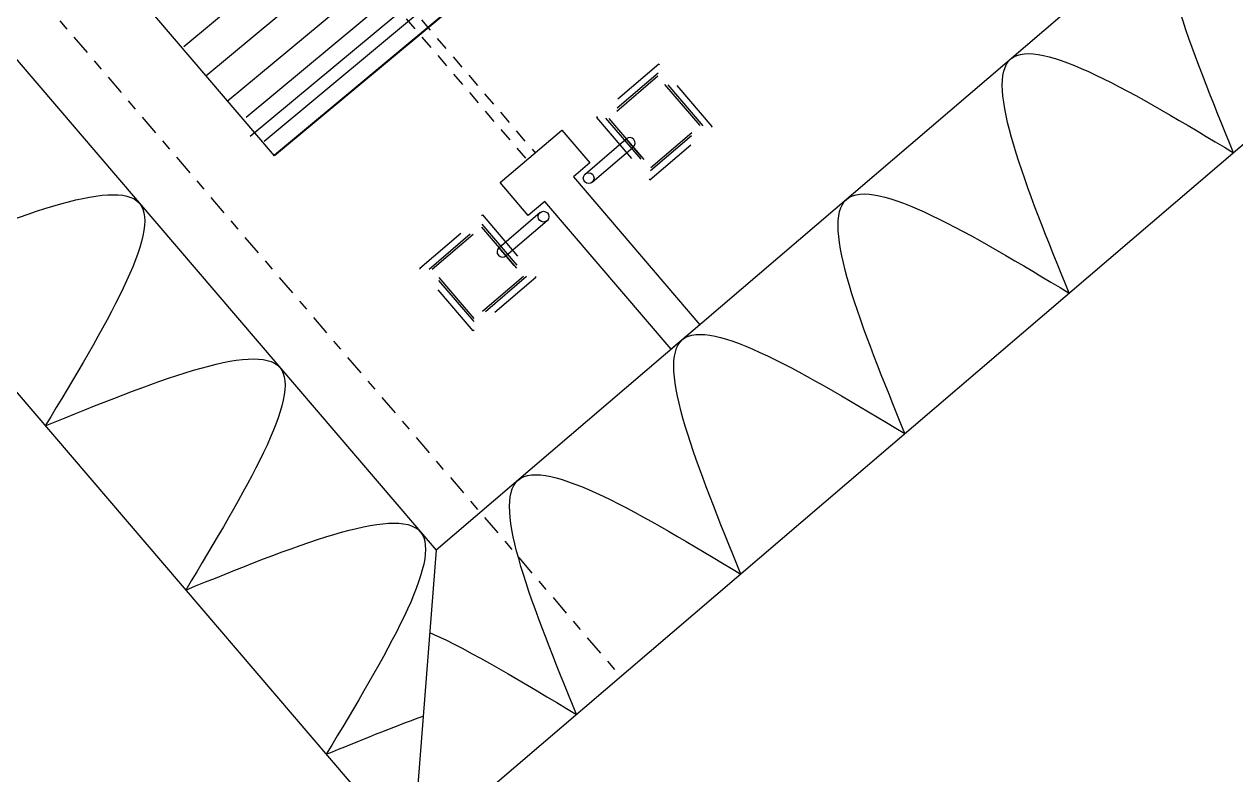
# Model space of a CAD drawing. Extents: x 146 to 670, y 614 to 806.
# Drawn here: x 390.37 to 401.59, y 697.72 to 704.67 of the extents above; entities that cross this region are included whole.
import ezdxf

# ---------------------------------------------------------------- set-up
doc = ezdxf.new("R2010")
doc.units = 0
doc.header["$LTSCALE"] = 0.5
doc.header["$MEASUREMENT"] = 0
for name, pattern in [('CENTER2', [1.125, 0.75, -0.125, 0.125, -0.125]), ('DASHDOTX2', [2, 1, -0.5, 0, -0.5]), ('HIDDEN', [0.375, 0.25, -0.125])]:
    doc.linetypes.add(name, pattern=pattern)
for name, color, linetype in [('2', 1, 'CONTINUOUS'), ('4', 3, 'CONTINUOUS'), ('6', 7, 'CONTINUOUS'), ('EJES', 6, 'CENTER2'), ('PROYECCIONES', 6, 'HIDDEN'), ('talud', 5, 'CONTINUOUS'), ('texturas', 6, 'CONTINUOUS'), ('TUBERIA', 7, 'DASHDOTX2')]:
    doc.layers.add(name, color=color, linetype=linetype)

msp = doc.modelspace()

# ---------------------------------------------------------------- linework, layer by layer
at = {"layer": '2', "ltscale": 2}
for p, q in [((408.464, 718.294, -1221.5), (391.851, 704.458, -1221.5)), ((408.671, 718.023, -1221.5), (392.057, 704.187, -1221.5)), ((408.866, 717.787, -1221.5), (392.253, 703.951, -1221.5)), ((409.043, 717.639, -1221.5), (392.429, 703.803, -1221.5)), ((409.081, 717.464, -1221.5), (392.467, 703.628, -1221.5)), ((409.209, 717.418, -1221.5), (392.595, 703.582, -1221.5)), ((409.325, 717.302, -1221.5), (392.692, 703.45, -1221.5))]:
    msp.add_line(p, q, dxfattribs=at)
at = {"layer": '4', "elevation": -1221.5}
msp.add_lwpolyline([(396.628, 701.886), (396.362, 701.659), (395.192, 703.027), (395.04, 702.897), (394.78, 703.201), (395.35, 703.688), (395.61, 703.384), (395.458, 703.254), (396.628, 701.886)], dxfattribs=at)
at = {"layer": '6', "ltscale": 2}
for p, q in [((392.692, 703.45, -1221.5), (377.53, 721.184, -1221.5)), ((409.306, 717.291, -1221.5), (392.691, 703.456, -1221.5))]:
    msp.add_line(p, q, dxfattribs=at)
at = {"layer": 'EJES', "ltscale": 0.5}
msp.add_line((387.983, 707.882, -1221.5), (395.86, 698.668, -1221.5), dxfattribs=at)
at = {"layer": 'PROYECCIONES'}
for p, q in [((391.717, 707.284, -1221.5), (395.027, 703.412, -1221.5)), ((391.858, 707.273, -1221.5), (395.103, 703.477, -1221.5))]:
    msp.add_line(p, q, dxfattribs=at)
at = {"layer": 'talud'}
for p, q in [((411.769, 714.832, -1221.5), (394.186, 699.799, -1221.5)), ((414.589, 714.611, -1221.5), (393.966, 696.979, -1221.5)), ((390.109, 704.568, -1221.5), (394.186, 699.799, -1221.5)), ((388.588, 703.268, -1221.5), (393.966, 696.979, -1221.5)), ((394.186, 699.799, -1221.5), (393.966, 696.979, -1221.5))]:
    msp.add_line(p, q, dxfattribs=at)
at = {"layer": 'texturas'}
for points in [[(401.567, 703.477, -1221.5), (401.027, 705.647, -1221.5), (403.087, 704.777, -1221.5)], [(400.046, 702.178, -1221.5), (399.507, 704.347, -1221.5), (401.567, 703.477, -1221.5)], [(389.271, 702.47, -1221.5), (391.441, 703.01, -1221.5), (390.57, 700.95, -1221.5)], [(398.526, 700.878, -1221.5), (397.987, 703.048, -1221.5), (400.046, 702.178, -1221.5)], [(397.006, 699.578, -1221.5), (396.467, 701.748, -1221.5), (398.526, 700.878, -1221.5)], [(397.006, 699.578, -1221.5), (396.467, 701.748, -1221.5), (398.526, 700.878, -1221.5)], [(390.57, 700.95, -1221.5), (392.74, 701.49, -1221.5), (391.87, 699.43, -1221.5)], [(395.486, 698.278, -1221.5), (394.946, 700.448, -1221.5), (397.006, 699.578, -1221.5)], [(391.87, 699.43, -1221.5), (394.04, 699.97, -1221.5), (393.17, 697.91, -1221.5)]]:
    msp.add_spline(points, degree=3, dxfattribs=at)
for points in [[(394.127, 699.038, -1221.5), (394.512, 698.864, -1221.5), (394.999, 698.571, -1221.5), (395.486, 698.278, -1221.5)], [(393.17, 697.91, -1221.5), (393.477, 698.034, -1221.5), (393.783, 698.159, -1221.5), (394.066, 698.263, -1221.5)]]:
    msp.add_open_spline(points, degree=3, dxfattribs=at)
at = {"layer": 'TUBERIA', "color": 1}
for p, q in [((395.567, 703.281, -1221.5), (395.947, 703.606, -1221.5)), ((395.632, 703.205, -1221.5), (396.012, 703.53, -1221.5)), ((396.088, 703.441, -1221.5), (395.947, 703.606, -1221.5)), ((395.149, 702.924, -1221.5), (394.769, 702.599, -1221.5)), ((395.214, 702.848, -1221.5), (394.834, 702.523, -1221.5)), ((394.91, 702.434, -1221.5), (394.769, 702.599, -1221.5))]:
    msp.add_line(p, q, dxfattribs=at)
at = {"layer": 'TUBERIA', "color": 1, "elevation": -1221.5}
for points in [[(395.672, 703.805), (396.166, 703.227), (396.743, 703.721), (396.249, 704.299)], [(395.756, 703.798), (396.172, 703.312), (396.659, 703.728), (396.243, 704.214)], [(395.784, 703.796), (396.174, 703.34), (396.63, 703.73), (396.24, 704.186)], [(394.615, 702.902), (395.109, 702.324), (394.531, 701.83), (394.037, 702.408)], [(394.609, 702.817), (395.024, 702.331), (394.538, 701.915), (394.122, 702.401)], [(394.606, 702.789), (394.996, 702.333), (394.54, 701.943), (394.15, 702.399)]]:
    msp.add_lwpolyline(points, close=True, dxfattribs=at)
at = {"layer": 'TUBERIA', "color": 1, "linetype": 'Continuous'}
for centre in [(395.599, 703.243, -1221.5), (395.181, 702.886, -1221.5)]:
    msp.add_circle(centre, 0.05, dxfattribs=at)
for centre, start, end in [((395.979, 703.568, -1221.5), 310.53, 130.53), ((394.801, 702.561, -1221.5), 130.53, 310.53)]:
    msp.add_arc(centre, 0.05, start, end, dxfattribs=at)

doc.saveas('drawing.dxf')
